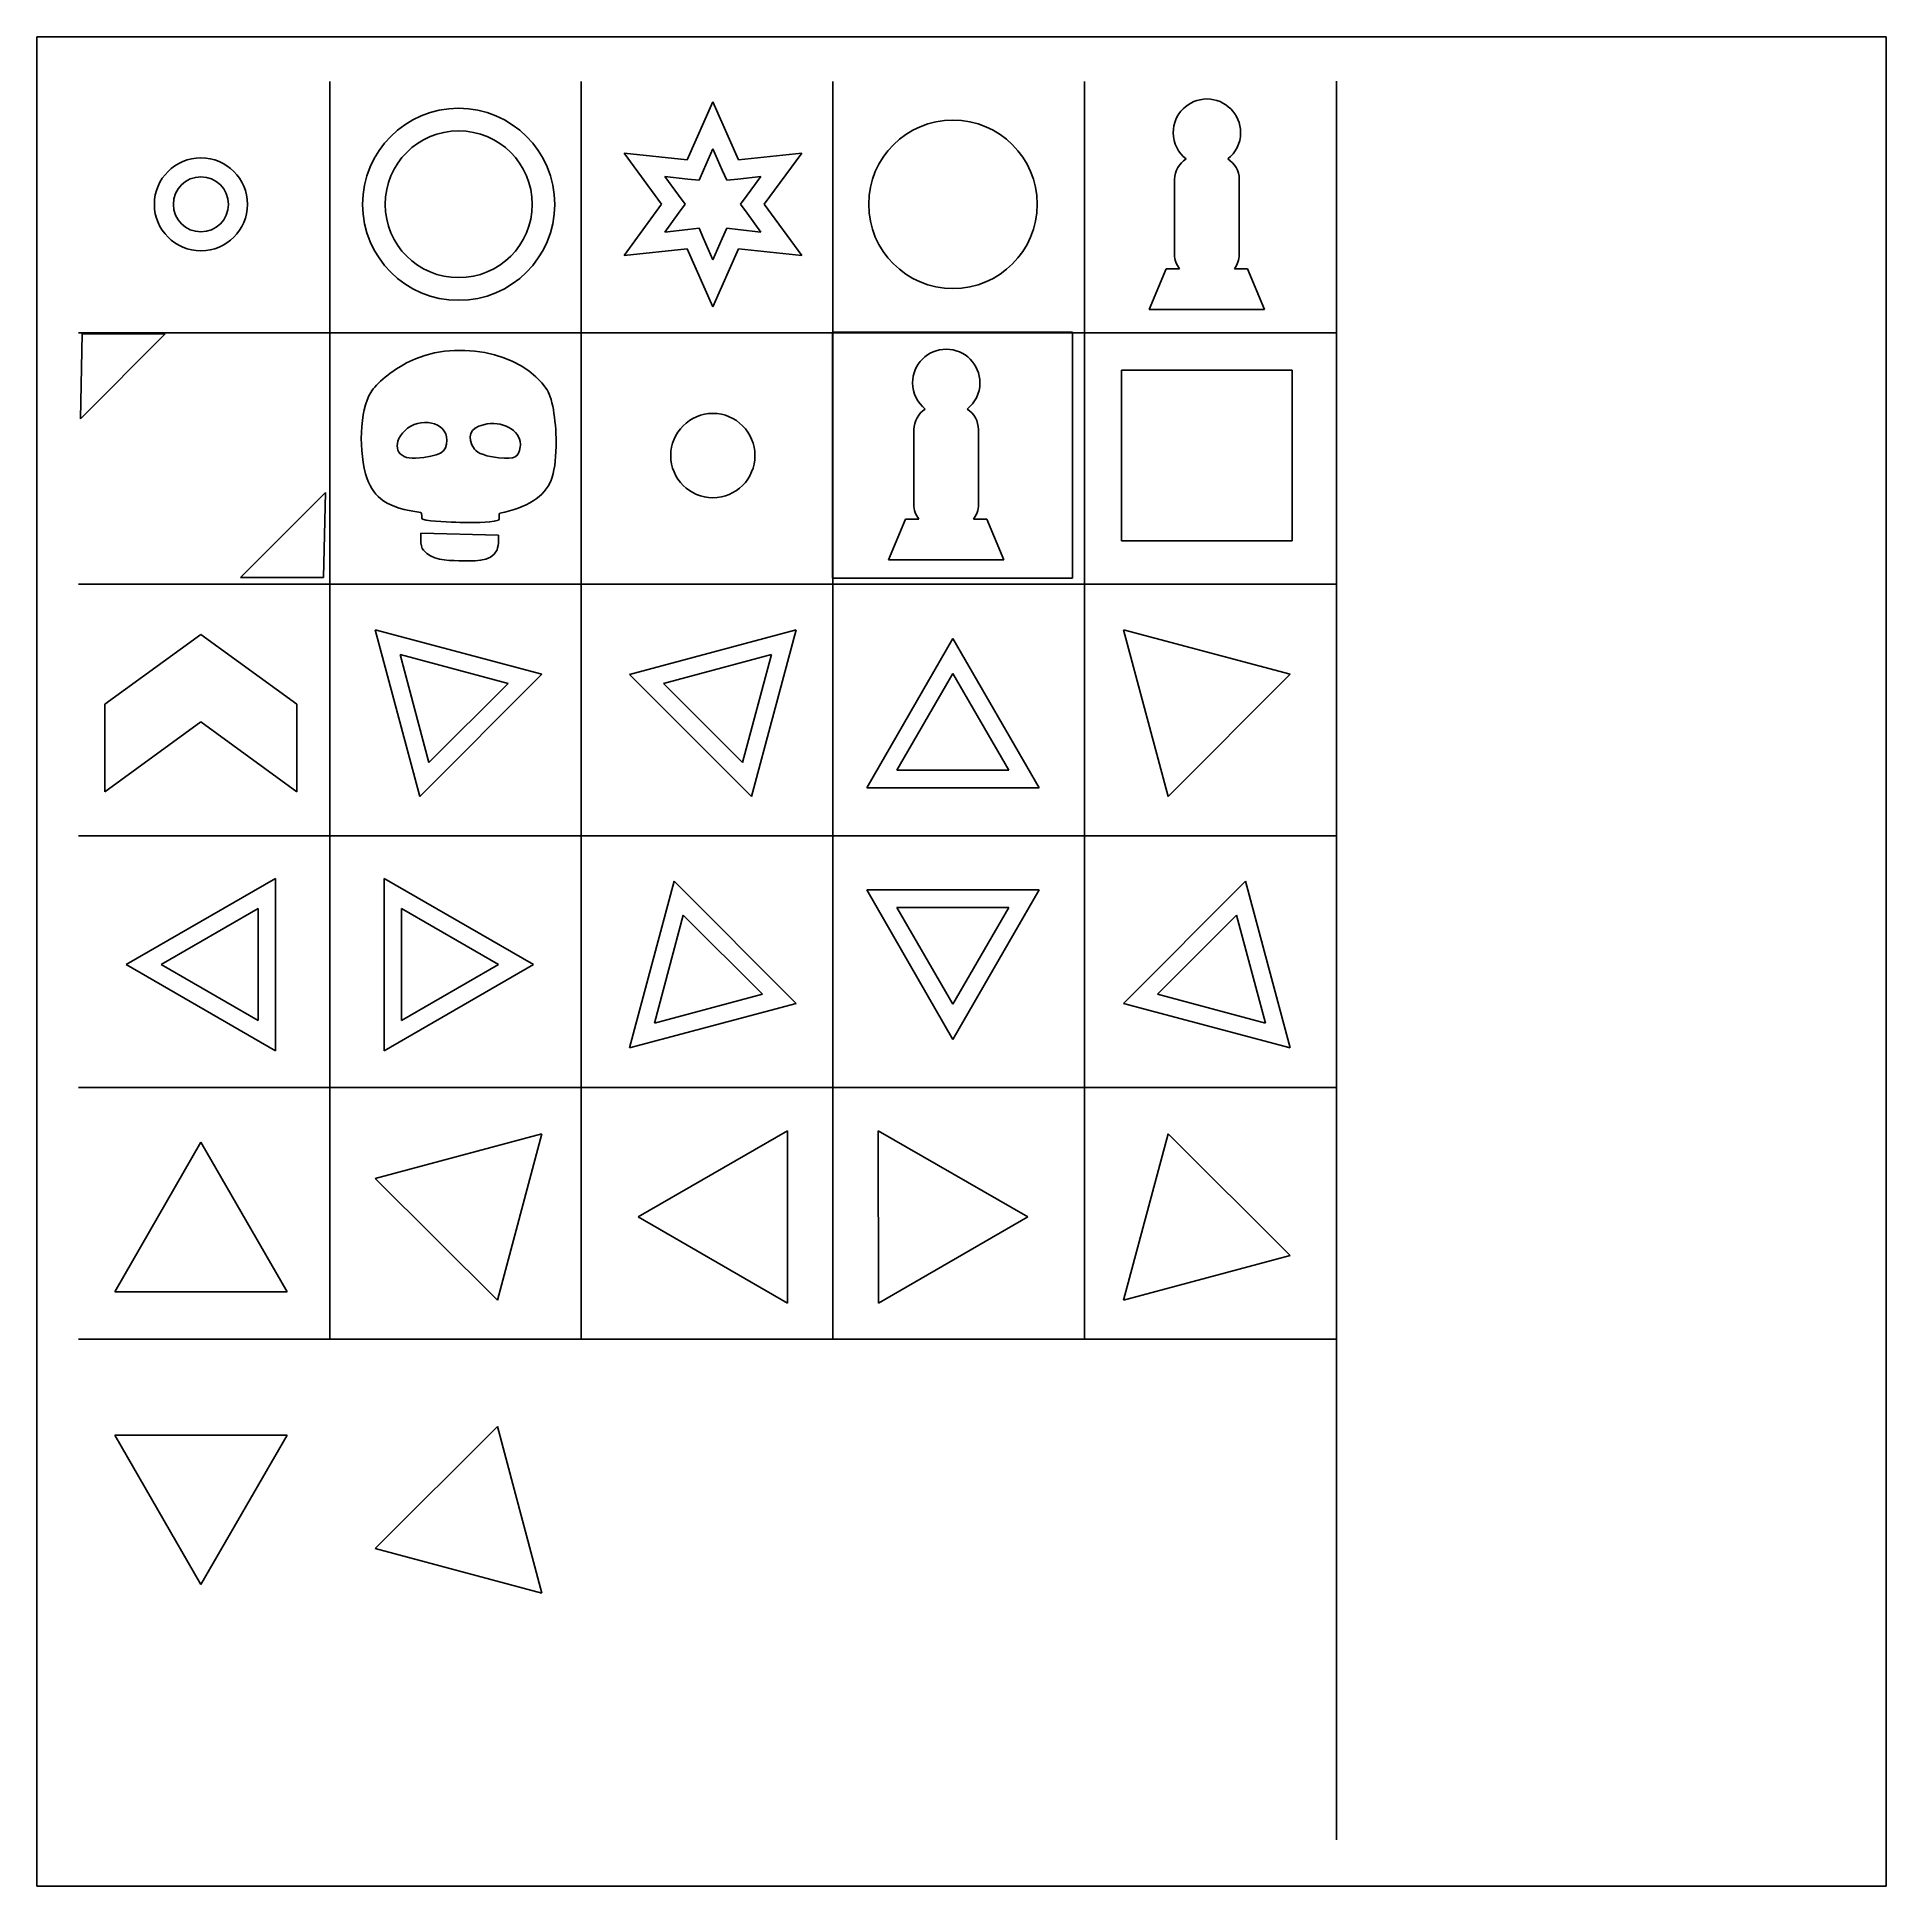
# Model space of a CAD drawing. Extents: x 0.1 to 20.9, y 0.3 to 21.1.
import ezdxf

# ---------------------------------------------------------------- set-up
doc = ezdxf.new("R2010")
doc.units = 0
doc.layers.get('0').update_dxf_attribs({"linetype": 'CONTINUOUS'})

msp = doc.modelspace()

# ---------------------------------------------------------------- linework, layer by layer
at = {"color": 4}
for p, q in [((0.103353, 21.0633), (20.8966, 21.0633)), ((0.103353, 0.270095), (0.103353, 21.0633)), ((20.8966, 21.0633), (20.8966, 0.270095)), ((20.8966, 0.270095), (0.103353, 0.270095))]:
    msp.add_line(p, q, dxfattribs=at)
at = {"color": 3}
for p, q in [((3.39549, 6.4244), (3.39549, 20.5631)), ((6.22459, 6.4244), (6.22459, 20.5631)), ((9.05372, 6.4244), (9.05372, 20.5631)), ((11.8828, 6.4244), (11.8828, 20.5631)), ((14.7161, 20.5659), (14.7161, 0.790995)), ((0.570509, 17.7367), (14.7092, 17.7367)), ((0.570509, 14.909), (14.7092, 14.909)), ((0.570509, 12.0785), (14.7092, 12.0785)), ((0.570509, 9.25079), (14.7092, 9.25079)), ((14.7161, 6.42027), (0.570509, 6.42027))]:
    msp.add_line(p, q, dxfattribs=at)
at = {"color": 0}
for p, q in [((4.84519, 20.2613), (4.84519, 20.2613)), ((7.7046, 20.3357), (7.41659, 19.6812)), ((7.99264, 19.6812), (7.7046, 20.3357)), ((4.84519, 20.0077), (4.84519, 20.0077)), ((7.41659, 19.6812), (6.70553, 19.7583)), ((6.70553, 19.7583), (7.1272, 19.1823)), ((7.59989, 19.5667), (7.7046, 19.8052)), ((7.7046, 19.8052), (7.80934, 19.5667)), ((8.7037, 19.7583), (7.99264, 19.6812)), ((8.28065, 19.1823), (8.7037, 19.7583)), ((1.94717, 19.7046), (1.94717, 19.7046)), ((7.54888, 19.4524), (7.59989, 19.5667)), ((7.80934, 19.5667), (7.86035, 19.4524)), ((1.94717, 19.491), (1.94717, 19.491)), ((7.31739, 19.2843), (7.16442, 19.4937)), ((7.16442, 19.4937), (7.4235, 19.4648)), ((7.4235, 19.4648), (7.54888, 19.4524)), ((7.86035, 19.4524), (7.98572, 19.4648)), ((7.98572, 19.4648), (8.24343, 19.4937)), ((8.24343, 19.4937), (8.09046, 19.2843)), ((12.8957, 19.462), (12.8957, 18.6173)), ((13.6233, 18.6173), (13.6233, 19.462)), ((7.1272, 19.1823), (6.70553, 18.6049)), ((7.39179, 19.1823), (7.31739, 19.2843)), ((7.31739, 19.0803), (7.39179, 19.1823)), ((8.09046, 19.2843), (8.01606, 19.1823)), ((8.01606, 19.1823), (8.09046, 19.0803)), ((8.7037, 18.6049), (8.28065, 19.1823)), ((7.16442, 18.8695), (7.31739, 19.0803)), ((8.09046, 19.0803), (8.24343, 18.8695)), ((7.4235, 18.8984), (7.16442, 18.8695)), ((7.54888, 18.9122), (7.4235, 18.8984)), ((7.59989, 18.7965), (7.54888, 18.9122)), ((7.7046, 18.5581), (7.59989, 18.7965)), ((7.80934, 18.7965), (7.7046, 18.5581)), ((7.86035, 18.9122), (7.80934, 18.7965)), ((7.98572, 18.8984), (7.86035, 18.9122)), ((8.24343, 18.8695), (7.98572, 18.8984)), ((6.70553, 18.6049), (7.41659, 18.6821)), ((7.41659, 18.6821), (7.7046, 18.0275)), ((7.7046, 18.0275), (7.99264, 18.6821)), ((7.99264, 18.6821), (8.7037, 18.6049)), ((12.802, 18.4561), (12.6118, 17.9972)), ((12.9508, 18.4561), (12.802, 18.4561)), ((13.717, 18.4561), (13.5682, 18.4561)), ((13.9072, 17.9972), (13.717, 18.4561)), ((12.6118, 17.9972), (13.9072, 17.9972)), ((0.591178, 16.7707), (1.54616, 17.7257)), ((0.611851, 17.7257), (0.591178, 16.7707)), ((1.54616, 17.7257), (0.611851, 17.7257)), ((11.7492, 17.7423), (9.04956, 17.7423)), ((9.04956, 17.7423), (9.04956, 14.9793)), ((11.7492, 14.9793), (11.7492, 17.7423)), ((12.3004, 17.315), (14.2186, 17.315)), ((12.3004, 15.3968), (12.3004, 17.315)), ((14.2186, 17.315), (14.2186, 15.3968)), ((9.9646, 15.8047), (9.9646, 16.6481)), ((10.6908, 16.6481), (10.6908, 15.8047)), ((4.7129, 16.5296), (4.7129, 16.5296)), ((5.5397, 16.4855), (5.54108, 16.4855)), ((5.94071, 16.4565), (5.94071, 16.4565)), ((3.34725, 15.9411), (2.39227, 14.9862)), ((3.32659, 14.9862), (3.34725, 15.9411)), ((9.68072, 15.1846), (9.86952, 15.6421)), ((9.86952, 15.6421), (10.0197, 15.6421)), ((10.6357, 15.6421), (10.7859, 15.6421)), ((10.7859, 15.6421), (10.9761, 15.1846)), ((5.29167, 15.4616), (4.42076, 15.4836)), ((5.29167, 15.4616), (5.29167, 15.4616)), ((14.2186, 15.3968), (12.3004, 15.3968)), ((10.9761, 15.1846), (9.68072, 15.1846)), ((2.39227, 14.9862), (3.32659, 14.9862)), ((9.04956, 14.9793), (11.7492, 14.9793)), ((3.90811, 14.3977), (4.40972, 12.5236)), ((5.78224, 13.8961), (3.90811, 14.3977)), ((8.64168, 14.3977), (6.76755, 13.8948)), ((8.14006, 12.5236), (8.64168, 14.3977)), ((14.1966, 13.8961), (12.3224, 14.3977)), ((12.3224, 14.3977), (12.8254, 12.5236)), ((0.866786, 13.5599), (1.94717, 14.3454)), ((1.94717, 14.3454), (3.02617, 13.5599)), ((9.43405, 12.6214), (10.4042, 14.2999)), ((10.4042, 14.2999), (11.3743, 12.6201)), ((4.18648, 14.1194), (5.40329, 13.7942)), ((4.51171, 12.9039), (4.18648, 14.1194)), ((7.14788, 13.7942), (8.3633, 14.1194)), ((8.3633, 14.1194), (8.03811, 12.9039)), ((4.40972, 12.5236), (5.78224, 13.8961)), ((5.40329, 13.7942), (4.51171, 12.9039)), ((6.76755, 13.8948), (8.14006, 12.5236)), ((8.03811, 12.9039), (7.14788, 13.7942)), ((10.4042, 13.9072), (9.77441, 12.8171)), ((11.0339, 12.8171), (10.4042, 13.9072)), ((12.8254, 12.5236), (14.1966, 13.8961)), ((0.866786, 12.576), (0.866786, 13.5599)), ((3.02617, 13.5599), (3.02617, 12.576)), ((1.94717, 13.3615), (0.866786, 12.576)), ((3.02617, 12.576), (1.94717, 13.3615)), ((9.77441, 12.8171), (11.0339, 12.8171)), ((11.3743, 12.6201), (9.43405, 12.6214)), ((1.10657, 10.6316), (2.78639, 11.6017)), ((2.78639, 11.6017), (2.78639, 9.66142)), ((4.00597, 9.66142), (4.00597, 11.6017)), ((4.00597, 11.6017), (5.68579, 10.6316)), ((6.76755, 9.69451), (7.26916, 11.5686)), ((7.26916, 11.5686), (8.64168, 10.1961)), ((11.3743, 11.4722), (9.43405, 11.4708)), ((9.43405, 11.4708), (10.4042, 9.79096)), ((10.4042, 9.79096), (11.3743, 11.4722)), ((12.3224, 10.1961), (13.6949, 11.5686)), ((13.6949, 11.5686), (14.1966, 9.69451)), ((2.58933, 11.2613), (1.49931, 10.6316)), ((2.58933, 10.0018), (2.58933, 11.2613)), ((5.29304, 10.6316), (4.20165, 11.2613)), ((4.20165, 11.2613), (4.20165, 10.0018)), ((10.4042, 10.1851), (9.77441, 11.2751)), ((9.77441, 11.2751), (11.0339, 11.2751)), ((11.0339, 11.2751), (10.4042, 10.1851)), ((7.37112, 11.1883), (7.04592, 9.97285)), ((8.26135, 10.2981), (7.37112, 11.1883)), ((13.593, 11.1883), (12.7028, 10.2981)), ((13.9182, 9.97285), (13.593, 11.1883)), ((2.78639, 9.66142), (1.10657, 10.6316)), ((1.49931, 10.6316), (2.58933, 10.0018)), ((5.68579, 10.6316), (4.00597, 9.66142)), ((4.20165, 10.0018), (5.29304, 10.6316)), ((8.64168, 10.1961), (6.76755, 9.69451)), ((7.04592, 9.97285), (8.26135, 10.2981)), ((14.1966, 9.69451), (12.3224, 10.1961)), ((12.7028, 10.2981), (13.9182, 9.97285)), ((6.864, 7.7942), (8.54385, 8.76293)), ((8.54385, 8.76293), (8.54385, 6.82406)), ((9.56359, 8.76293), (9.56497, 6.82406)), ((11.2448, 7.7942), (9.56359, 8.76293)), ((0.977029, 6.95357), (1.94579, 8.63342)), ((1.94579, 8.63342), (2.91593, 6.95357)), ((5.78224, 8.72987), (3.90811, 8.22826)), ((5.28066, 6.85712), (5.78224, 8.72987)), ((12.3224, 6.85712), (12.8254, 8.72987)), ((12.8254, 8.72987), (14.1966, 7.35873)), ((3.90811, 8.22826), (5.28066, 6.85712)), ((8.54385, 6.82406), (6.864, 7.7942)), ((9.56497, 6.82406), (11.2448, 7.7942)), ((14.1966, 7.35873), (12.3224, 6.85712)), ((2.91593, 6.95357), (0.977029, 6.95357)), ((3.90811, 4.06658), (5.28066, 5.43775)), ((5.28066, 5.43775), (5.78224, 3.565)), ((2.91593, 5.34127), (0.977029, 5.34127)), ((0.977029, 5.34127), (1.94579, 3.66145)), ((1.94579, 3.66145), (2.91593, 5.34127)), ((5.78224, 3.565), (3.90811, 4.06658))]:
    msp.add_line(p, q, dxfattribs=at)
for points in [[(4.84519, 20.2613), (4.24988, 20.2613), (3.76481, 19.7776), (3.76481, 19.1809)], [(5.92557, 19.1809), (5.92557, 19.7776), (5.4405, 20.2613), (4.84519, 20.2613)], [(13.2595, 20.366), (13.05, 20.366), (12.8805, 20.1965), (12.8805, 19.9871)], [(13.6385, 19.9871), (13.6385, 20.1965), (13.4689, 20.366), (13.2595, 20.366)], [(4.01973, 19.1809), (4.01973, 19.6384), (4.38767, 20.0077), (4.84519, 20.0077)], [(4.84519, 20.0077), (5.30271, 20.0077), (5.672, 19.6384), (5.672, 19.1809)], [(9.4561, 19.1823), (9.4561, 19.7046), (9.88053, 20.129), (10.4042, 20.129)], [(10.4042, 20.129), (10.9279, 20.129), (11.3509, 19.7046), (11.3509, 19.1823)], [(12.8805, 19.9871), (12.8805, 19.8672), (12.937, 19.7611), (13.0252, 19.6922)], [(13.4938, 19.6922), (13.5819, 19.7611), (13.6385, 19.8672), (13.6385, 19.9871)], [(1.94717, 19.7046), (1.65778, 19.7046), (1.42351, 19.4703), (1.42351, 19.1809)], [(2.47082, 19.1809), (2.47082, 19.4703), (2.23518, 19.7046), (1.94717, 19.7046)], [(13.0252, 19.6922), (12.948, 19.6439), (12.8957, 19.5585), (12.8957, 19.462)], [(13.6233, 19.462), (13.6233, 19.5585), (13.5709, 19.6439), (13.4938, 19.6922)], [(1.63711, 19.1809), (1.63711, 19.3518), (1.77629, 19.491), (1.94717, 19.491)], [(1.94717, 19.491), (2.11805, 19.491), (2.25585, 19.3518), (2.25585, 19.1809)], [(1.42351, 19.1809), (1.42351, 18.8929), (1.65778, 18.6586), (1.94717, 18.6586)], [(1.94717, 18.8722), (1.77629, 18.8722), (1.63711, 19.01), (1.63711, 19.1809)], [(1.94717, 18.6586), (2.23518, 18.6586), (2.47082, 18.8929), (2.47082, 19.1809)], [(2.25585, 19.1809), (2.25585, 19.01), (2.11805, 18.8722), (1.94717, 18.8722)], [(3.76481, 19.1809), (3.76481, 18.5856), (4.24988, 18.1019), (4.84519, 18.1019)], [(4.84519, 18.3569), (4.38767, 18.3569), (4.01973, 18.7248), (4.01973, 19.1809)], [(4.84519, 18.1019), (5.4405, 18.1019), (5.92557, 18.5856), (5.92557, 19.1809)], [(5.672, 19.1809), (5.672, 18.7248), (5.30271, 18.3569), (4.84519, 18.3569)], [(10.4042, 18.2342), (9.88053, 18.2342), (9.4561, 18.6586), (9.4561, 19.1823)], [(11.3509, 19.1823), (11.3509, 18.6586), (10.9279, 18.2342), (10.4042, 18.2342)], [(12.8957, 18.6173), (12.8957, 18.5567), (12.9177, 18.5015), (12.9508, 18.4561)], [(13.5682, 18.4561), (13.6012, 18.5015), (13.6233, 18.5567), (13.6233, 18.6173)], [(5.84013, 17.0946), (5.56038, 17.5273), (4.77905, 17.6775), (4.25813, 17.3977)], [(9.94943, 17.1731), (9.94943, 17.3826), (10.1189, 17.5521), (10.3284, 17.5521)], [(10.3284, 17.5521), (10.5379, 17.5521), (10.7074, 17.3826), (10.7074, 17.1731)], [(4.25813, 17.3977), (4.09691, 17.3123), (3.9164, 17.1635), (3.85713, 17.067)], [(3.85713, 17.067), (3.73309, 16.8658), (3.7138, 16.3932), (3.81716, 16.0941)], [(5.94071, 16.4565), (5.94487, 16.7087), (5.90765, 16.9898), (5.84013, 17.0946)], [(10.0928, 16.8782), (10.0059, 16.9485), (9.94943, 17.0532), (9.94943, 17.1731)], [(10.7074, 17.1731), (10.7074, 17.0532), (10.6495, 16.9485), (10.5627, 16.8782)], [(9.9646, 16.6481), (9.9646, 16.7445), (10.0156, 16.83), (10.0928, 16.8782)], [(10.5627, 16.8782), (10.6398, 16.83), (10.6908, 16.7445), (10.6908, 16.6481)], [(4.3615, 16.327), (4.15064, 16.3105), (4.08312, 16.4799), (4.23884, 16.6357)], [(4.23884, 16.6357), (4.40559, 16.8024), (4.7129, 16.7335), (4.7129, 16.5296)], [(5.02296, 16.4276), (4.93201, 16.5695), (4.96782, 16.6646), (5.12632, 16.7032)], [(5.12632, 16.7032), (5.33164, 16.7556), (5.53558, 16.6426), (5.5397, 16.4855)], [(7.23057, 16.3559), (7.23057, 16.6178), (7.4428, 16.83), (7.7046, 16.83)], [(7.7046, 16.83), (7.96505, 16.83), (8.17728, 16.6178), (8.17728, 16.3559)], [(4.7129, 16.5296), (4.7129, 16.3932), (4.63434, 16.3477), (4.3615, 16.327)], [(5.29579, 16.3311), (5.17317, 16.3408), (5.04913, 16.3849), (5.02296, 16.4276)], [(5.53833, 16.4538), (5.52178, 16.3353), (5.48185, 16.316), (5.29579, 16.3311)], [(5.54108, 16.4855), (5.54108, 16.4744), (5.5397, 16.4648), (5.53833, 16.4538)], [(5.8856, 16.0803), (5.92007, 16.1658), (5.93796, 16.3063), (5.94071, 16.4565)], [(7.7046, 15.8819), (7.4428, 15.8819), (7.23057, 16.0941), (7.23057, 16.3559)], [(8.17728, 16.3559), (8.17728, 16.0941), (7.96505, 15.8819), (7.7046, 15.8819)], [(3.81716, 16.0941), (3.8916, 15.8805), (4.04315, 15.7675), (4.42076, 15.7152)], [(5.30959, 15.7097), (5.60998, 15.7661), (5.8112, 15.8943), (5.8856, 16.0803)], [(10.0197, 15.6421), (9.98527, 15.6876), (9.9646, 15.7427), (9.9646, 15.8047)], [(10.6908, 15.8047), (10.6908, 15.7427), (10.6702, 15.6876), (10.6357, 15.6421)], [(4.42076, 15.7152), (4.44003, 15.7124), (4.41935, 15.6463), (4.44003, 15.6393)], [(4.44003, 15.6393), (4.53651, 15.6132), (4.74871, 15.6077), (4.85895, 15.6049)], [(4.85895, 15.6049), (5.01054, 15.6022), (5.17317, 15.5952), (5.29304, 15.6283)], [(5.29304, 15.6283), (5.31096, 15.6338), (5.29167, 15.7055), (5.30959, 15.7097)], [(4.42076, 15.4836), (4.42076, 15.4836), (4.40559, 15.339), (4.44832, 15.2907)], [(5.2765, 15.2962), (5.29992, 15.3486), (5.29167, 15.4616), (5.29167, 15.4616)], [(4.44832, 15.2907), (4.53926, 15.186), (4.70877, 15.1736), (4.84657, 15.1736)], [(4.84657, 15.1736), (4.9954, 15.1736), (5.21035, 15.1488), (5.2765, 15.2962)]]:
    msp.add_open_spline(points, degree=3, dxfattribs=at)

doc.saveas('drawing.dxf')
